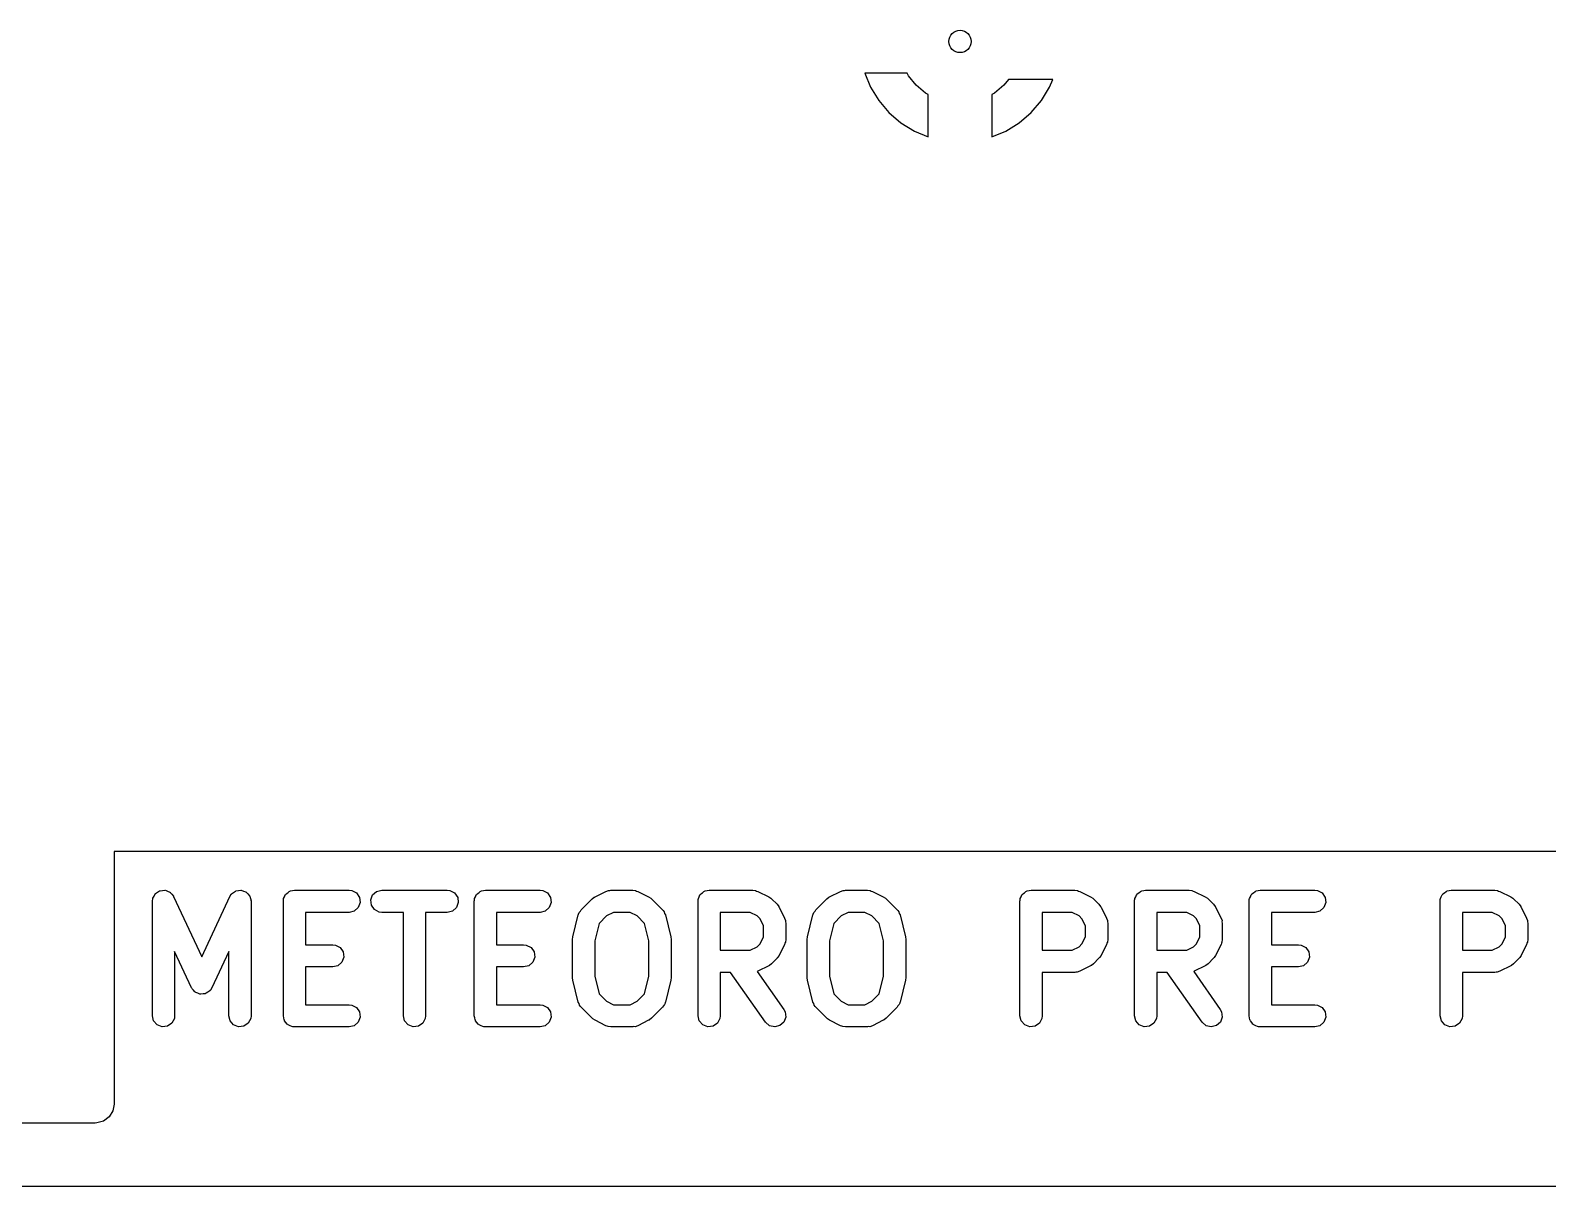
# Model space of a CAD drawing. Extents: x 0.79 to 9.84, y -6.5 to -0.79.
# Drawn here: x 5.262 to 6.201, y -6.496 to -5.781 of the extents above; entities that cross this region are included whole.
import ezdxf

# ---------------------------------------------------------------- set-up
doc = ezdxf.new("R2010")
doc.units = 0
doc.header["$MEASUREMENT"] = 0
doc.layers.add('BLACK', color=7, linetype='CONTINUOUS')

msp = doc.modelspace()

# ---------------------------------------------------------------- linework, layer by layer
at = {"layer": 'BLACK', "linetype": 'CONTINUOUS'}
for p, q in [((5.80461, -5.80709), (5.77844, -5.80709)), ((5.77844, -5.80709), (5.78198, -5.81564)), ((5.80548, -5.80873), (5.80461, -5.80709)), ((5.81026, -5.81454), (5.80548, -5.80873)), ((5.78198, -5.81564), (5.78708, -5.82396)), ((5.81608, -5.81932), (5.81026, -5.81454)), ((5.86454, -5.81454), (5.85873, -5.81932)), ((5.86743, -5.81102), (5.86454, -5.81454)), ((5.89473, -5.81102), (5.86743, -5.81102)), ((5.88772, -5.82396), (5.89282, -5.81564)), ((5.89282, -5.81564), (5.89473, -5.81102)), ((5.78708, -5.82396), (5.79342, -5.83138)), ((5.81772, -5.8202), (5.81608, -5.81932)), ((5.81772, -5.84636), (5.81772, -5.8202)), ((5.85873, -5.81932), (5.85709, -5.8202)), ((5.85709, -5.8202), (5.85709, -5.84636)), ((5.88138, -5.83138), (5.88772, -5.82396)), ((5.79342, -5.83138), (5.80084, -5.83772)), ((5.87396, -5.83772), (5.88138, -5.83138)), ((5.80084, -5.83772), (5.80916, -5.84282)), ((5.80916, -5.84282), (5.81772, -5.84636)), ((5.85709, -5.84636), (5.86564, -5.84282)), ((5.86564, -5.84282), (5.87396, -5.83772)), ((5.81772, -5.84636), (5.81772, -5.84636)), ((8.07517, -6.28873), (5.31417, -6.28873)), ((5.31417, -6.28873), (5.31417, -6.44492)), ((5.33892, -6.31622), (5.33961, -6.3149)), ((5.33961, -6.3149), (5.33975, -6.31481)), ((5.33975, -6.31481), (5.33983, -6.31466)), ((5.33983, -6.31466), (5.3411, -6.31387)), ((5.3411, -6.31387), (5.34233, -6.31303)), ((5.34233, -6.31303), (5.34249, -6.31301)), ((5.34249, -6.31301), (5.34263, -6.31292)), ((5.34263, -6.31292), (5.34412, -6.31281)), ((5.34412, -6.31281), (5.3456, -6.31263)), ((5.3456, -6.31263), (5.34575, -6.31269)), ((5.34575, -6.31269), (5.34592, -6.31268)), ((5.34592, -6.31268), (5.34729, -6.31327)), ((5.34729, -6.31327), (5.34868, -6.3138)), ((5.34868, -6.3138), (5.34879, -6.31392)), ((5.34879, -6.31392), (5.34894, -6.31399)), ((5.34894, -6.31399), (5.34988, -6.31515)), ((5.34988, -6.31515), (5.35087, -6.31627)), ((5.38577, -6.31656), (5.38665, -6.31515)), ((5.38665, -6.31515), (5.38678, -6.31505)), ((5.38678, -6.31505), (5.38686, -6.3149)), ((5.38686, -6.3149), (5.38808, -6.31405)), ((5.38808, -6.31405), (5.38927, -6.31315)), ((5.38927, -6.31315), (5.38943, -6.31312)), ((5.38943, -6.31312), (5.38957, -6.31303)), ((5.38957, -6.31303), (5.39105, -6.31285)), ((5.39105, -6.31285), (5.39252, -6.3126)), ((5.39252, -6.3126), (5.39268, -6.31265)), ((5.39268, -6.31265), (5.39284, -6.31263)), ((5.39284, -6.31263), (5.39424, -6.31316)), ((5.39424, -6.31316), (5.39566, -6.31362)), ((5.39566, -6.31362), (5.39577, -6.31374)), ((5.39577, -6.31374), (5.39593, -6.3138)), ((5.39593, -6.3138), (5.39692, -6.31492)), ((5.39692, -6.31492), (5.39796, -6.31599)), ((5.42009, -6.31556), (5.42041, -6.31527)), ((5.42041, -6.31527), (5.4206, -6.3149)), ((5.4206, -6.3149), (5.42163, -6.31419)), ((5.42163, -6.31419), (5.42256, -6.31337)), ((5.42256, -6.31337), (5.42297, -6.31327)), ((5.42297, -6.31327), (5.42332, -6.31303)), ((5.42332, -6.31303), (5.42455, -6.31288)), ((5.42455, -6.31288), (5.42576, -6.31258)), ((5.42576, -6.31258), (5.45951, -6.31258)), ((5.45951, -6.31258), (5.46115, -6.31278)), ((5.46115, -6.31278), (5.46407, -6.31431)), ((5.46407, -6.31431), (5.46595, -6.31703)), ((5.47408, -6.31556), (5.47655, -6.31337)), ((5.47655, -6.31337), (5.47975, -6.31258)), ((5.47975, -6.31258), (5.52025, -6.31258)), ((5.52025, -6.31258), (5.5219, -6.31278)), ((5.5219, -6.31278), (5.52482, -6.31431)), ((5.52482, -6.31431), (5.52669, -6.31703)), ((5.5382, -6.31556), (5.53852, -6.31527)), ((5.53852, -6.31527), (5.53871, -6.3149)), ((5.53871, -6.3149), (5.53974, -6.31419)), ((5.53974, -6.31419), (5.54067, -6.31337)), ((5.54067, -6.31337), (5.54108, -6.31327)), ((5.54108, -6.31327), (5.54143, -6.31303)), ((5.54143, -6.31303), (5.54266, -6.31288)), ((5.54266, -6.31288), (5.54387, -6.31258)), ((5.54387, -6.31258), (5.57762, -6.31258)), ((5.57762, -6.31258), (5.57926, -6.31278)), ((5.57926, -6.31278), (5.58218, -6.31431)), ((5.58218, -6.31431), (5.58406, -6.31703)), ((5.61165, -6.31668), (5.6184, -6.31331)), ((5.6184, -6.31331), (5.61997, -6.31275)), ((5.61997, -6.31275), (5.62074, -6.31276)), ((5.62074, -6.31276), (5.62148, -6.31258)), ((5.62148, -6.31258), (5.63498, -6.31258)), ((5.63498, -6.31258), (5.63663, -6.31278)), ((5.63663, -6.31278), (5.63731, -6.31314)), ((5.63731, -6.31314), (5.63806, -6.31331)), ((5.63806, -6.31331), (5.64481, -6.31668)), ((5.67656, -6.31556), (5.67687, -6.31527)), ((5.67687, -6.31527), (5.67707, -6.3149)), ((5.67707, -6.3149), (5.67809, -6.31419)), ((5.67809, -6.31419), (5.67903, -6.31337)), ((5.67903, -6.31337), (5.67944, -6.31327)), ((5.67944, -6.31327), (5.67978, -6.31303)), ((5.67978, -6.31303), (5.68102, -6.31288)), ((5.68102, -6.31288), (5.68223, -6.31258)), ((5.68223, -6.31258), (5.70922, -6.31258)), ((5.70922, -6.31258), (5.71087, -6.31278)), ((5.71087, -6.31278), (5.71155, -6.31314)), ((5.71155, -6.31314), (5.71231, -6.31331)), ((5.71231, -6.31331), (5.71905, -6.31668)), ((5.75676, -6.31668), (5.76351, -6.31331)), ((5.76351, -6.31331), (5.76507, -6.31275)), ((5.76507, -6.31275), (5.76584, -6.31276)), ((5.76584, -6.31276), (5.76659, -6.31258)), ((5.76659, -6.31258), (5.78009, -6.31258)), ((5.78009, -6.31258), (5.78174, -6.31278)), ((5.78174, -6.31278), (5.78242, -6.31314)), ((5.78242, -6.31314), (5.78317, -6.31331)), ((5.78317, -6.31331), (5.78992, -6.31668)), ((5.87566, -6.31556), (5.87597, -6.31527)), ((5.87597, -6.31527), (5.87617, -6.3149)), ((5.87617, -6.3149), (5.87719, -6.31419)), ((5.87719, -6.31419), (5.87813, -6.31337)), ((5.87813, -6.31337), (5.87854, -6.31327)), ((5.87854, -6.31327), (5.87888, -6.31303)), ((5.87888, -6.31303), (5.88012, -6.31288)), ((5.88012, -6.31288), (5.88133, -6.31258)), ((5.88133, -6.31258), (5.90832, -6.31258)), ((5.90832, -6.31258), (5.90997, -6.31278)), ((5.90997, -6.31278), (5.91065, -6.31314)), ((5.91065, -6.31314), (5.91141, -6.31331)), ((5.91141, -6.31331), (5.91815, -6.31668)), ((5.94652, -6.31556), (5.94684, -6.31527)), ((5.94684, -6.31527), (5.94704, -6.3149)), ((5.94704, -6.3149), (5.94806, -6.31419)), ((5.94806, -6.31419), (5.94899, -6.31337)), ((5.94899, -6.31337), (5.9494, -6.31327)), ((5.9494, -6.31327), (5.94975, -6.31303)), ((5.94975, -6.31303), (5.95099, -6.31288)), ((5.95099, -6.31288), (5.95219, -6.31258)), ((5.95219, -6.31258), (5.97919, -6.31258)), ((5.97919, -6.31258), (5.98084, -6.31278)), ((5.98084, -6.31278), (5.98152, -6.31314)), ((5.98152, -6.31314), (5.98227, -6.31331)), ((5.98227, -6.31331), (5.98902, -6.31668)), ((6.01739, -6.31556), (6.01771, -6.31527)), ((6.01771, -6.31527), (6.0179, -6.3149)), ((6.0179, -6.3149), (6.01893, -6.31419)), ((6.01893, -6.31419), (6.01986, -6.31337)), ((6.01986, -6.31337), (6.02027, -6.31327)), ((6.02027, -6.31327), (6.02062, -6.31303)), ((6.02062, -6.31303), (6.02185, -6.31288)), ((6.02185, -6.31288), (6.02306, -6.31258)), ((6.02306, -6.31258), (6.05681, -6.31258)), ((6.05681, -6.31258), (6.05845, -6.31278)), ((6.05845, -6.31278), (6.06137, -6.31431)), ((6.06137, -6.31431), (6.06325, -6.31703)), ((6.1355, -6.31556), (6.13582, -6.31527)), ((6.13582, -6.31527), (6.13601, -6.3149)), ((6.13601, -6.3149), (6.13704, -6.31419)), ((6.13704, -6.31419), (6.13797, -6.31337)), ((6.13797, -6.31337), (6.13838, -6.31327)), ((6.13838, -6.31327), (6.13873, -6.31303)), ((6.13873, -6.31303), (6.13996, -6.31288)), ((6.13996, -6.31288), (6.14117, -6.31258)), ((6.14117, -6.31258), (6.16817, -6.31258)), ((6.16817, -6.31258), (6.16982, -6.31278)), ((6.16982, -6.31278), (6.1705, -6.31314)), ((6.1705, -6.31314), (6.17125, -6.31331)), ((6.17125, -6.31331), (6.178, -6.31668)), ((5.33788, -6.31947), (5.33808, -6.31782)), ((5.33788, -6.39034), (5.33788, -6.31947)), ((5.33808, -6.31782), (5.33816, -6.31767)), ((5.33816, -6.31751), (5.33892, -6.31622)), ((5.33816, -6.31767), (5.33816, -6.31751)), ((5.35087, -6.31627), (5.35091, -6.31643)), ((5.35091, -6.31643), (5.35101, -6.31656)), ((5.35101, -6.31656), (5.36839, -6.3538)), ((5.36839, -6.3538), (5.38577, -6.31656)), ((5.39796, -6.31599), (5.398, -6.31614)), ((5.398, -6.31614), (5.39811, -6.31627)), ((5.39811, -6.31627), (5.39847, -6.31772)), ((5.39847, -6.31772), (5.3989, -6.31915)), ((5.3989, -6.31915), (5.39886, -6.31931)), ((5.39886, -6.31931), (5.3989, -6.31947)), ((5.3989, -6.31947), (5.3989, -6.39034)), ((5.41887, -6.31947), (5.41895, -6.31885)), ((5.41887, -6.39034), (5.41887, -6.31947)), ((5.41892, -6.31864), (5.41899, -6.31844)), ((5.41895, -6.31885), (5.41892, -6.31864)), ((5.41899, -6.31844), (5.41907, -6.31782)), ((5.41907, -6.31782), (5.41965, -6.31672)), ((5.41965, -6.31672), (5.42009, -6.31556)), ((5.46518, -6.32338), (5.46271, -6.32557)), ((5.46634, -6.3203), (5.46518, -6.32338)), ((5.46595, -6.31703), (5.46634, -6.3203)), ((5.47291, -6.31864), (5.47408, -6.31556)), ((5.47331, -6.32191), (5.47291, -6.31864)), ((5.47518, -6.32463), (5.47331, -6.32191)), ((5.4781, -6.32616), (5.47518, -6.32463)), ((5.52592, -6.32338), (5.52345, -6.32557)), ((5.52709, -6.3203), (5.52592, -6.32338)), ((5.52669, -6.31703), (5.52709, -6.3203)), ((5.53698, -6.31947), (5.53706, -6.31885)), ((5.53698, -6.39034), (5.53698, -6.31947)), ((5.53703, -6.31864), (5.5371, -6.31844)), ((5.53706, -6.31885), (5.53703, -6.31864)), ((5.5371, -6.31844), (5.53718, -6.31782)), ((5.53718, -6.31782), (5.53776, -6.31672)), ((5.53776, -6.31672), (5.5382, -6.31556)), ((5.58329, -6.32338), (5.58082, -6.32557)), ((5.58445, -6.3203), (5.58329, -6.32338)), ((5.58406, -6.31703), (5.58445, -6.3203)), ((5.60258, -6.3256), (5.60311, -6.32472)), ((5.60311, -6.32472), (5.60986, -6.31797)), ((5.60986, -6.31797), (5.61117, -6.31695)), ((5.61117, -6.31695), (5.61144, -6.31686)), ((5.61144, -6.31686), (5.61165, -6.31668)), ((5.64481, -6.31668), (5.6462, -6.3176)), ((5.6462, -6.3176), (5.64636, -6.31783)), ((5.64636, -6.31783), (5.6466, -6.31797)), ((5.6466, -6.31797), (5.65335, -6.32472)), ((5.65335, -6.32472), (5.65352, -6.32494)), ((5.67534, -6.31947), (5.67541, -6.31885)), ((5.67534, -6.39034), (5.67534, -6.31947)), ((5.67539, -6.31864), (5.67546, -6.31844)), ((5.67541, -6.31885), (5.67539, -6.31864)), ((5.67546, -6.31844), (5.67554, -6.31782)), ((5.67554, -6.31782), (5.67612, -6.31672)), ((5.67612, -6.31672), (5.67656, -6.31556)), ((5.71905, -6.31668), (5.72044, -6.3176)), ((5.72044, -6.3176), (5.7206, -6.31783)), ((5.7206, -6.31783), (5.72084, -6.31797)), ((5.72084, -6.31797), (5.72422, -6.32135)), ((5.72422, -6.32135), (5.72524, -6.32265)), ((5.72524, -6.32265), (5.72533, -6.32292)), ((5.72533, -6.32292), (5.72551, -6.32314)), ((5.72551, -6.32314), (5.72888, -6.32989)), ((5.74769, -6.3256), (5.74822, -6.32472)), ((5.74822, -6.32472), (5.75497, -6.31797)), ((5.75497, -6.31797), (5.75628, -6.31695)), ((5.75628, -6.31695), (5.75655, -6.31686)), ((5.75655, -6.31686), (5.75676, -6.31668)), ((5.78992, -6.31668), (5.79131, -6.3176)), ((5.79131, -6.3176), (5.79147, -6.31783)), ((5.79147, -6.31783), (5.79171, -6.31797)), ((5.79171, -6.31797), (5.79846, -6.32472)), ((5.79846, -6.32472), (5.79863, -6.32494)), ((5.87444, -6.31947), (5.87451, -6.31885)), ((5.87444, -6.39034), (5.87444, -6.31947)), ((5.87449, -6.31864), (5.87456, -6.31844)), ((5.87451, -6.31885), (5.87449, -6.31864)), ((5.87456, -6.31844), (5.87464, -6.31782)), ((5.87464, -6.31782), (5.87522, -6.31672)), ((5.87522, -6.31672), (5.87566, -6.31556)), ((5.91815, -6.31668), (5.91954, -6.3176)), ((5.91954, -6.3176), (5.9197, -6.31783)), ((5.9197, -6.31783), (5.91994, -6.31797)), ((5.91994, -6.31797), (5.92332, -6.32135)), ((5.92332, -6.32135), (5.92434, -6.32265)), ((5.92434, -6.32265), (5.92443, -6.32292)), ((5.92443, -6.32292), (5.92461, -6.32314)), ((5.92461, -6.32314), (5.92798, -6.32989)), ((5.9453, -6.31947), (5.94538, -6.31885)), ((5.9453, -6.39034), (5.9453, -6.31947)), ((5.94535, -6.31864), (5.94543, -6.31844)), ((5.94538, -6.31885), (5.94535, -6.31864)), ((5.94543, -6.31844), (5.9455, -6.31782)), ((5.9455, -6.31782), (5.94608, -6.31672)), ((5.94608, -6.31672), (5.94652, -6.31556)), ((5.98902, -6.31668), (5.99041, -6.3176)), ((5.99041, -6.3176), (5.99057, -6.31783)), ((5.99057, -6.31783), (5.99081, -6.31797)), ((5.99081, -6.31797), (5.99419, -6.32135)), ((5.99419, -6.32135), (5.99521, -6.32265)), ((5.99521, -6.32265), (5.99529, -6.32292)), ((5.99529, -6.32292), (5.99548, -6.32314)), ((5.99548, -6.32314), (5.99885, -6.32989)), ((6.01617, -6.31947), (6.01625, -6.31885)), ((6.01617, -6.39034), (6.01617, -6.31947)), ((6.01622, -6.31864), (6.01629, -6.31844)), ((6.01625, -6.31885), (6.01622, -6.31864)), ((6.01629, -6.31844), (6.01637, -6.31782)), ((6.01637, -6.31782), (6.01695, -6.31672)), ((6.01695, -6.31672), (6.01739, -6.31556)), ((6.06248, -6.32338), (6.06001, -6.32557)), ((6.06364, -6.3203), (6.06248, -6.32338)), ((6.06325, -6.31703), (6.06364, -6.3203)), ((6.13428, -6.31947), (6.13436, -6.31885)), ((6.13428, -6.39034), (6.13428, -6.31947)), ((6.13433, -6.31864), (6.1344, -6.31844)), ((6.13436, -6.31885), (6.13433, -6.31864)), ((6.1344, -6.31844), (6.13448, -6.31782)), ((6.13448, -6.31782), (6.13506, -6.31672)), ((6.13506, -6.31672), (6.1355, -6.31556)), ((6.178, -6.31668), (6.17938, -6.3176)), ((6.17938, -6.3176), (6.17955, -6.31783)), ((6.17955, -6.31783), (6.17979, -6.31797)), ((6.17979, -6.31797), (6.18316, -6.32135)), ((6.18316, -6.32135), (6.18419, -6.32265)), ((6.18419, -6.32265), (6.18427, -6.32292)), ((6.18427, -6.32292), (6.18445, -6.32314)), ((6.18445, -6.32314), (6.18783, -6.32989)), ((5.45951, -6.32636), (5.43265, -6.32636)), ((5.43265, -6.32636), (5.43265, -6.34633)), ((5.46271, -6.32557), (5.45951, -6.32636)), ((5.47975, -6.32636), (5.4781, -6.32616)), ((5.49311, -6.32636), (5.47975, -6.32636)), ((5.49311, -6.39034), (5.49311, -6.32636)), ((5.52025, -6.32636), (5.50689, -6.32636)), ((5.50689, -6.32636), (5.50689, -6.39034)), ((5.52345, -6.32557), (5.52025, -6.32636)), ((5.57762, -6.32636), (5.55076, -6.32636)), ((5.55076, -6.32636), (5.55076, -6.34633)), ((5.58082, -6.32557), (5.57762, -6.32636)), ((5.59793, -6.34142), (5.6013, -6.32792)), ((5.6013, -6.32792), (5.6014, -6.32766)), ((5.6014, -6.32766), (5.60141, -6.32754)), ((5.60141, -6.32754), (5.60151, -6.32737)), ((5.60151, -6.32737), (5.6019, -6.32637)), ((5.6019, -6.32637), (5.60258, -6.3256)), ((5.61421, -6.33312), (5.6115, -6.34394)), ((5.61882, -6.32851), (5.61421, -6.33312)), ((5.62311, -6.32636), (5.61882, -6.32851)), ((5.63336, -6.32636), (5.62311, -6.32636)), ((5.63765, -6.32851), (5.63336, -6.32636)), ((5.64226, -6.33312), (5.63765, -6.32851)), ((5.64497, -6.34394), (5.64226, -6.33312)), ((5.65352, -6.32494), (5.65362, -6.32501)), ((5.65362, -6.32501), (5.65372, -6.32519)), ((5.65372, -6.32519), (5.65438, -6.32603)), ((5.65438, -6.32603), (5.65468, -6.32701)), ((5.65468, -6.32701), (5.65517, -6.32792)), ((5.65517, -6.32792), (5.65854, -6.34142)), ((5.7076, -6.32636), (5.68912, -6.32636)), ((5.68912, -6.32636), (5.68912, -6.3497)), ((5.71189, -6.32851), (5.7076, -6.32636)), ((5.71369, -6.3303), (5.71189, -6.32851)), ((5.71583, -6.33459), (5.71369, -6.3303)), ((5.72888, -6.32989), (5.72944, -6.33145)), ((5.72944, -6.33145), (5.72943, -6.33222)), ((5.72943, -6.33222), (5.72961, -6.33297)), ((5.72961, -6.33297), (5.72961, -6.34309)), ((5.74303, -6.34142), (5.74641, -6.32792)), ((5.74641, -6.32792), (5.74651, -6.32766)), ((5.74651, -6.32766), (5.74652, -6.32754)), ((5.74652, -6.32754), (5.74662, -6.32737)), ((5.74662, -6.32737), (5.747, -6.32637)), ((5.747, -6.32637), (5.74769, -6.3256)), ((5.75931, -6.33312), (5.75661, -6.34394)), ((5.76392, -6.32851), (5.75931, -6.33312)), ((5.76822, -6.32636), (5.76392, -6.32851)), ((5.77846, -6.32636), (5.76822, -6.32636)), ((5.78276, -6.32851), (5.77846, -6.32636)), ((5.78737, -6.33312), (5.78276, -6.32851)), ((5.79007, -6.34394), (5.78737, -6.33312)), ((5.79863, -6.32494), (5.79873, -6.32501)), ((5.79873, -6.32501), (5.79883, -6.32519)), ((5.79883, -6.32519), (5.79948, -6.32603)), ((5.79948, -6.32603), (5.79979, -6.32701)), ((5.79979, -6.32701), (5.80027, -6.32792)), ((5.80027, -6.32792), (5.80365, -6.34142)), ((5.9067, -6.32636), (5.88822, -6.32636)), ((5.88822, -6.32636), (5.88822, -6.3497)), ((5.91099, -6.32851), (5.9067, -6.32636)), ((5.91279, -6.3303), (5.91099, -6.32851)), ((5.91493, -6.33459), (5.91279, -6.3303)), ((5.92798, -6.32989), (5.92854, -6.33145)), ((5.92854, -6.33145), (5.92853, -6.33222)), ((5.92853, -6.33222), (5.92871, -6.33297)), ((5.92871, -6.33297), (5.92871, -6.34309)), ((5.97756, -6.32636), (5.95908, -6.32636)), ((5.95908, -6.32636), (5.95908, -6.3497)), ((5.98186, -6.32851), (5.97756, -6.32636)), ((5.98365, -6.3303), (5.98186, -6.32851)), ((5.9858, -6.33459), (5.98365, -6.3303)), ((5.99885, -6.32989), (5.99941, -6.33145)), ((5.99941, -6.33145), (5.99939, -6.33222)), ((5.99939, -6.33222), (5.99958, -6.33297)), ((5.99958, -6.33297), (5.99958, -6.34309)), ((6.05681, -6.32636), (6.02995, -6.32636)), ((6.02995, -6.32636), (6.02995, -6.34633)), ((6.06001, -6.32557), (6.05681, -6.32636)), ((6.16654, -6.32636), (6.14806, -6.32636)), ((6.14806, -6.32636), (6.14806, -6.3497)), ((6.17083, -6.32851), (6.16654, -6.32636)), ((6.17263, -6.3303), (6.17083, -6.32851)), ((6.17478, -6.33459), (6.17263, -6.3303)), ((6.18783, -6.32989), (6.18839, -6.33145)), ((6.18839, -6.33145), (6.18837, -6.33222)), ((6.18837, -6.33222), (6.18855, -6.33297)), ((6.18855, -6.33297), (6.18855, -6.34309)), ((5.59772, -6.34309), (5.59792, -6.34144)), ((5.59772, -6.36671), (5.59772, -6.34309)), ((5.59792, -6.34144), (5.59793, -6.34143)), ((5.59793, -6.34143), (5.59793, -6.34142)), ((5.65854, -6.34142), (5.65875, -6.34307)), ((5.65875, -6.34307), (5.65874, -6.34308)), ((5.65874, -6.34308), (5.65875, -6.34309)), ((5.65875, -6.34309), (5.65875, -6.36671)), ((5.71369, -6.34576), (5.71583, -6.34146)), ((5.71583, -6.34146), (5.71583, -6.33459)), ((5.72961, -6.34309), (5.72941, -6.34474)), ((5.74283, -6.34309), (5.74303, -6.34144)), ((5.74283, -6.36671), (5.74283, -6.34309)), ((5.74303, -6.34143), (5.74303, -6.34142)), ((5.74303, -6.34144), (5.74303, -6.34143)), ((5.80365, -6.34142), (5.80385, -6.34307)), ((5.80385, -6.34307), (5.80385, -6.34308)), ((5.80385, -6.34308), (5.80385, -6.34309)), ((5.80385, -6.34309), (5.80385, -6.36671)), ((5.91279, -6.34576), (5.91493, -6.34146)), ((5.91493, -6.34146), (5.91493, -6.33459)), ((5.92871, -6.34309), (5.92851, -6.34474)), ((5.98365, -6.34576), (5.9858, -6.34146)), ((5.9858, -6.34146), (5.9858, -6.33459)), ((5.99958, -6.34309), (5.99938, -6.34474)), ((6.17263, -6.34576), (6.17478, -6.34146)), ((6.17478, -6.34146), (6.17478, -6.33459)), ((6.18855, -6.34309), (6.18835, -6.34474)), ((5.36215, -6.373), (5.35166, -6.35053)), ((5.35166, -6.35053), (5.35166, -6.39034)), ((5.38512, -6.35053), (5.37463, -6.373)), ((5.38512, -6.39034), (5.38512, -6.35053)), ((5.43265, -6.34633), (5.44938, -6.34633)), ((5.44938, -6.34633), (5.45103, -6.34653)), ((5.45103, -6.34653), (5.45395, -6.34806)), ((5.45395, -6.34806), (5.45582, -6.35077)), ((5.45582, -6.35077), (5.45622, -6.35405)), ((5.55076, -6.34633), (5.56749, -6.34633)), ((5.56749, -6.34633), (5.56914, -6.34653)), ((5.56914, -6.34653), (5.57206, -6.34806)), ((5.57206, -6.34806), (5.57393, -6.35077)), ((5.57393, -6.35077), (5.57433, -6.35405)), ((5.6115, -6.34394), (5.6115, -6.36586)), ((5.64497, -6.36586), (5.64497, -6.34394)), ((5.68912, -6.3497), (5.7076, -6.3497)), ((5.7076, -6.3497), (5.71189, -6.34755)), ((5.71189, -6.34755), (5.71369, -6.34576)), ((5.72551, -6.35292), (5.72459, -6.35431)), ((5.72888, -6.34617), (5.72551, -6.35292)), ((5.72905, -6.34542), (5.72888, -6.34617)), ((5.72941, -6.34474), (5.72905, -6.34542)), ((5.75661, -6.34394), (5.75661, -6.36586)), ((5.79007, -6.36586), (5.79007, -6.34394)), ((5.88822, -6.3497), (5.9067, -6.3497)), ((5.9067, -6.3497), (5.91099, -6.34755)), ((5.91099, -6.34755), (5.91279, -6.34576)), ((5.92461, -6.35292), (5.92369, -6.35431)), ((5.92798, -6.34617), (5.92461, -6.35292)), ((5.92815, -6.34542), (5.92798, -6.34617)), ((5.92851, -6.34474), (5.92815, -6.34542)), ((5.95908, -6.3497), (5.97756, -6.3497)), ((5.97756, -6.3497), (5.98186, -6.34755)), ((5.98186, -6.34755), (5.98365, -6.34576)), ((5.99548, -6.35292), (5.99456, -6.35431)), ((5.99885, -6.34617), (5.99548, -6.35292)), ((5.99902, -6.34542), (5.99885, -6.34617)), ((5.99938, -6.34474), (5.99902, -6.34542)), ((6.02995, -6.34633), (6.04668, -6.34633)), ((6.04668, -6.34633), (6.04833, -6.34653)), ((6.04833, -6.34653), (6.05125, -6.34806)), ((6.05125, -6.34806), (6.05312, -6.35077)), ((6.05312, -6.35077), (6.05352, -6.35405)), ((6.14806, -6.3497), (6.16654, -6.3497)), ((6.16654, -6.3497), (6.17083, -6.34755)), ((6.17083, -6.34755), (6.17263, -6.34576)), ((6.18445, -6.35292), (6.18354, -6.35431)), ((6.18783, -6.34617), (6.18445, -6.35292)), ((6.188, -6.34542), (6.18783, -6.34617)), ((6.18835, -6.34474), (6.188, -6.34542)), ((5.44938, -6.3601), (5.43265, -6.3601)), ((5.43265, -6.3601), (5.43265, -6.38345)), ((5.45258, -6.35932), (5.44938, -6.3601)), ((5.45505, -6.35713), (5.45258, -6.35932)), ((5.45622, -6.35405), (5.45505, -6.35713)), ((5.56749, -6.3601), (5.55076, -6.3601)), ((5.55076, -6.3601), (5.55076, -6.38345)), ((5.57069, -6.35932), (5.56749, -6.3601)), ((5.57316, -6.35713), (5.57069, -6.35932)), ((5.57433, -6.35405), (5.57316, -6.35713)), ((5.71905, -6.35938), (5.71231, -6.36275)), ((5.71927, -6.35919), (5.71905, -6.35938)), ((5.71954, -6.35911), (5.71927, -6.35919)), ((5.72084, -6.35809), (5.71954, -6.35911)), ((5.72422, -6.35471), (5.72084, -6.35809)), ((5.72437, -6.35447), (5.72422, -6.35471)), ((5.72459, -6.35431), (5.72437, -6.35447)), ((5.91815, -6.35938), (5.91141, -6.36275)), ((5.91837, -6.35919), (5.91815, -6.35938)), ((5.91864, -6.35911), (5.91837, -6.35919)), ((5.91994, -6.35809), (5.91864, -6.35911)), ((5.92332, -6.35471), (5.91994, -6.35809)), ((5.92347, -6.35447), (5.92332, -6.35471)), ((5.92369, -6.35431), (5.92347, -6.35447)), ((5.98902, -6.35938), (5.98227, -6.36275)), ((5.98923, -6.35919), (5.98902, -6.35938)), ((5.9895, -6.35911), (5.98923, -6.35919)), ((5.99081, -6.35809), (5.9895, -6.35911)), ((5.99419, -6.35471), (5.99081, -6.35809)), ((5.99433, -6.35447), (5.99419, -6.35471)), ((5.99456, -6.35431), (5.99433, -6.35447)), ((6.04668, -6.3601), (6.02995, -6.3601)), ((6.02995, -6.3601), (6.02995, -6.38345)), ((6.04988, -6.35932), (6.04668, -6.3601)), ((6.05235, -6.35713), (6.04988, -6.35932)), ((6.05352, -6.35405), (6.05235, -6.35713)), ((6.178, -6.35938), (6.17125, -6.36275)), ((6.17821, -6.35919), (6.178, -6.35938)), ((6.17848, -6.35911), (6.17821, -6.35919)), ((6.17979, -6.35809), (6.17848, -6.35911)), ((6.18316, -6.35471), (6.17979, -6.35809)), ((6.18331, -6.35447), (6.18316, -6.35471)), ((6.18354, -6.35431), (6.18331, -6.35447)), ((5.59772, -6.36672), (5.59772, -6.36671)), ((5.59772, -6.36674), (5.59772, -6.36672)), ((5.59793, -6.36838), (5.59772, -6.36674)), ((5.6013, -6.38188), (5.59793, -6.36838)), ((5.6115, -6.36586), (5.61421, -6.37669)), ((5.64226, -6.37669), (5.64497, -6.36586)), ((5.65854, -6.36838), (5.65517, -6.38188)), ((5.65855, -6.36836), (5.65854, -6.36837)), ((5.65854, -6.36837), (5.65854, -6.36838)), ((5.65875, -6.36671), (5.65855, -6.36836)), ((5.69551, -6.36348), (5.68912, -6.36348)), ((5.68912, -6.36348), (5.68912, -6.39034)), ((5.71708, -6.39429), (5.69551, -6.36348)), ((5.71231, -6.36275), (5.71192, -6.36289)), ((5.71192, -6.36289), (5.72837, -6.38638)), ((5.74283, -6.36672), (5.74283, -6.36671)), ((5.74283, -6.36674), (5.74283, -6.36672)), ((5.74303, -6.36838), (5.74283, -6.36674)), ((5.74641, -6.38188), (5.74303, -6.36838)), ((5.75661, -6.36586), (5.75931, -6.37669)), ((5.78737, -6.37669), (5.79007, -6.36586)), ((5.80365, -6.36838), (5.80027, -6.38188)), ((5.80385, -6.36671), (5.80365, -6.36836)), ((5.80365, -6.36836), (5.80365, -6.36837)), ((5.80365, -6.36837), (5.80365, -6.36838)), ((5.90832, -6.36348), (5.88822, -6.36348)), ((5.88822, -6.36348), (5.88822, -6.39034)), ((5.90907, -6.36329), (5.90832, -6.36348)), ((5.90984, -6.36331), (5.90907, -6.36329)), ((5.91141, -6.36275), (5.90984, -6.36331)), ((5.96548, -6.36348), (5.95908, -6.36348)), ((5.95908, -6.36348), (5.95908, -6.39034)), ((5.98704, -6.39429), (5.96548, -6.36348)), ((5.98227, -6.36275), (5.98189, -6.36289)), ((5.98189, -6.36289), (5.99833, -6.38638)), ((6.16817, -6.36348), (6.14806, -6.36348)), ((6.14806, -6.36348), (6.14806, -6.39034)), ((6.16891, -6.36329), (6.16817, -6.36348)), ((6.16968, -6.36331), (6.16891, -6.36329)), ((6.17125, -6.36275), (6.16968, -6.36331)), ((5.36235, -6.37326), (5.36215, -6.373)), ((5.36245, -6.37357), (5.36235, -6.37326)), ((5.36338, -6.37453), (5.36245, -6.37357)), ((5.36422, -6.37557), (5.36338, -6.37453)), ((5.36452, -6.3757), (5.36422, -6.37557)), ((5.36475, -6.37593), (5.36452, -6.3757)), ((5.36602, -6.37635), (5.36475, -6.37593)), ((5.36724, -6.37688), (5.36602, -6.37635)), ((5.36757, -6.37686), (5.36724, -6.37688)), ((5.36788, -6.37696), (5.36757, -6.37686)), ((5.3692, -6.37674), (5.36788, -6.37696)), ((5.37053, -6.37664), (5.3692, -6.37674)), ((5.37081, -6.37646), (5.37053, -6.37664)), ((5.37113, -6.37641), (5.37081, -6.37646)), ((5.3722, -6.3756), (5.37113, -6.37641)), ((5.37333, -6.37489), (5.3722, -6.3756)), ((5.3735, -6.37461), (5.37333, -6.37489)), ((5.37376, -6.37441), (5.3735, -6.37461)), ((5.37463, -6.373), (5.37376, -6.37441)), ((5.61421, -6.37669), (5.61882, -6.3813)), ((5.63765, -6.3813), (5.64226, -6.37669)), ((5.75931, -6.37669), (5.76392, -6.3813)), ((5.78276, -6.3813), (5.78737, -6.37669)), ((5.33867, -6.39354), (5.33788, -6.39034)), ((5.35166, -6.39034), (5.35146, -6.39198)), ((5.38591, -6.39354), (5.38512, -6.39034)), ((5.3989, -6.39034), (5.3987, -6.39198)), ((5.41917, -6.39154), (5.41887, -6.39034)), ((5.43265, -6.38345), (5.45951, -6.38345)), ((5.45951, -6.38345), (5.46115, -6.38365)), ((5.46115, -6.38365), (5.46407, -6.38518)), ((5.46407, -6.38518), (5.46595, -6.38789)), ((5.46595, -6.38789), (5.46634, -6.39117)), ((5.4939, -6.39354), (5.49311, -6.39034)), ((5.50689, -6.39034), (5.50669, -6.39198)), ((5.53728, -6.39154), (5.53698, -6.39034)), ((5.55076, -6.38345), (5.57762, -6.38345)), ((5.57762, -6.38345), (5.57926, -6.38365)), ((5.57926, -6.38365), (5.58218, -6.38518)), ((5.58218, -6.38518), (5.58406, -6.38789)), ((5.58406, -6.38789), (5.58445, -6.39117)), ((5.60178, -6.38279), (5.6013, -6.38188)), ((5.60209, -6.38378), (5.60178, -6.38279)), ((5.60275, -6.38462), (5.60209, -6.38378)), ((5.60284, -6.3848), (5.60275, -6.38462)), ((5.60294, -6.38487), (5.60284, -6.3848)), ((5.60311, -6.38508), (5.60294, -6.38487)), ((5.60986, -6.39183), (5.60311, -6.38508)), ((5.61882, -6.3813), (5.62311, -6.38345)), ((5.62311, -6.38345), (5.63336, -6.38345)), ((5.63336, -6.38345), (5.63765, -6.3813)), ((5.65335, -6.38508), (5.6466, -6.39183)), ((5.65389, -6.3842), (5.65335, -6.38508)), ((5.65457, -6.38343), (5.65389, -6.3842)), ((5.65495, -6.38244), (5.65457, -6.38343)), ((5.65506, -6.38226), (5.65495, -6.38244)), ((5.65507, -6.38214), (5.65506, -6.38226)), ((5.65517, -6.38188), (5.65507, -6.38214)), ((5.67613, -6.39354), (5.67534, -6.39034)), ((5.68912, -6.39034), (5.68892, -6.39198)), ((5.72837, -6.38638), (5.72915, -6.38785)), ((5.72915, -6.38785), (5.72957, -6.39112)), ((5.74689, -6.38279), (5.74641, -6.38188)), ((5.7472, -6.38378), (5.74689, -6.38279)), ((5.74786, -6.38462), (5.7472, -6.38378)), ((5.74795, -6.3848), (5.74786, -6.38462)), ((5.74805, -6.38487), (5.74795, -6.3848)), ((5.74822, -6.38508), (5.74805, -6.38487)), ((5.75497, -6.39183), (5.74822, -6.38508)), ((5.76392, -6.3813), (5.76822, -6.38345)), ((5.76822, -6.38345), (5.77846, -6.38345)), ((5.77846, -6.38345), (5.78276, -6.3813)), ((5.79846, -6.38508), (5.79171, -6.39183)), ((5.79899, -6.3842), (5.79846, -6.38508)), ((5.79968, -6.38343), (5.79899, -6.3842)), ((5.80006, -6.38244), (5.79968, -6.38343)), ((5.80017, -6.38226), (5.80006, -6.38244)), ((5.80027, -6.38188), (5.80017, -6.38214)), ((5.80017, -6.38214), (5.80017, -6.38226)), ((5.87523, -6.39354), (5.87444, -6.39034)), ((5.88822, -6.39034), (5.88802, -6.39198)), ((5.94609, -6.39354), (5.9453, -6.39034)), ((5.95908, -6.39034), (5.95888, -6.39198)), ((5.99833, -6.38638), (5.99911, -6.38785)), ((5.99911, -6.38785), (5.99953, -6.39112)), ((6.01647, -6.39154), (6.01617, -6.39034)), ((6.02995, -6.38345), (6.05681, -6.38345)), ((6.05681, -6.38345), (6.05845, -6.38365)), ((6.05845, -6.38365), (6.06137, -6.38518)), ((6.06137, -6.38518), (6.06325, -6.38789)), ((6.06325, -6.38789), (6.06364, -6.39117)), ((6.13507, -6.39354), (6.13428, -6.39034)), ((6.14806, -6.39034), (6.14786, -6.39198)), ((5.34086, -6.39601), (5.33867, -6.39354)), ((5.34394, -6.39717), (5.34086, -6.39601)), ((5.34721, -6.39678), (5.34394, -6.39717)), ((5.34993, -6.3949), (5.34721, -6.39678)), ((5.35146, -6.39198), (5.34993, -6.3949)), ((5.3881, -6.39601), (5.38591, -6.39354)), ((5.39118, -6.39717), (5.3881, -6.39601)), ((5.39446, -6.39678), (5.39118, -6.39717)), ((5.39717, -6.3949), (5.39446, -6.39678)), ((5.3987, -6.39198), (5.39717, -6.3949)), ((5.41932, -6.39278), (5.41917, -6.39154)), ((5.41956, -6.39313), (5.41932, -6.39278)), ((5.41966, -6.39354), (5.41956, -6.39313)), ((5.42048, -6.39447), (5.41966, -6.39354)), ((5.42119, -6.39549), (5.42048, -6.39447)), ((5.42157, -6.39569), (5.42119, -6.39549)), ((5.42185, -6.39601), (5.42157, -6.39569)), ((5.42301, -6.39645), (5.42185, -6.39601)), ((5.42411, -6.39702), (5.42301, -6.39645)), ((5.42473, -6.3971), (5.42411, -6.39702)), ((5.42493, -6.39717), (5.42473, -6.3971)), ((5.42514, -6.39715), (5.42493, -6.39717)), ((5.42576, -6.39722), (5.42514, -6.39715)), ((5.45951, -6.39722), (5.42576, -6.39722)), ((5.46271, -6.39644), (5.45951, -6.39722)), ((5.46518, -6.39425), (5.46271, -6.39644)), ((5.46634, -6.39117), (5.46518, -6.39425)), ((5.49609, -6.39601), (5.4939, -6.39354)), ((5.49917, -6.39717), (5.49609, -6.39601)), ((5.50244, -6.39678), (5.49917, -6.39717)), ((5.50516, -6.3949), (5.50244, -6.39678)), ((5.50669, -6.39198), (5.50516, -6.3949)), ((5.53743, -6.39278), (5.53728, -6.39154)), ((5.53767, -6.39313), (5.53743, -6.39278)), ((5.53777, -6.39354), (5.53767, -6.39313)), ((5.53859, -6.39447), (5.53777, -6.39354)), ((5.5393, -6.39549), (5.53859, -6.39447)), ((5.53968, -6.39569), (5.5393, -6.39549)), ((5.53996, -6.39601), (5.53968, -6.39569)), ((5.54112, -6.39645), (5.53996, -6.39601)), ((5.54222, -6.39702), (5.54112, -6.39645)), ((5.54284, -6.3971), (5.54222, -6.39702)), ((5.54304, -6.39717), (5.54284, -6.3971)), ((5.54325, -6.39715), (5.54304, -6.39717)), ((5.54387, -6.39722), (5.54325, -6.39715)), ((5.57762, -6.39722), (5.54387, -6.39722)), ((5.58082, -6.39644), (5.57762, -6.39722)), ((5.58329, -6.39425), (5.58082, -6.39644)), ((5.58445, -6.39117), (5.58329, -6.39425)), ((5.6101, -6.39198), (5.60986, -6.39183)), ((5.61027, -6.39221), (5.6101, -6.39198)), ((5.61165, -6.39312), (5.61027, -6.39221)), ((5.6184, -6.3965), (5.61165, -6.39312)), ((5.61915, -6.39667), (5.6184, -6.3965)), ((5.61984, -6.39702), (5.61915, -6.39667)), ((5.62148, -6.39722), (5.61984, -6.39702)), ((5.63498, -6.39722), (5.62148, -6.39722)), ((5.63573, -6.39704), (5.63498, -6.39722)), ((5.6365, -6.39706), (5.63573, -6.39704)), ((5.63806, -6.3965), (5.6365, -6.39706)), ((5.64481, -6.39312), (5.63806, -6.3965)), ((5.64503, -6.39294), (5.64481, -6.39312)), ((5.6453, -6.39286), (5.64503, -6.39294)), ((5.6466, -6.39183), (5.6453, -6.39286)), ((5.67831, -6.39601), (5.67613, -6.39354)), ((5.6814, -6.39717), (5.67831, -6.39601)), ((5.68467, -6.39678), (5.6814, -6.39717)), ((5.68738, -6.3949), (5.68467, -6.39678)), ((5.68892, -6.39198), (5.68738, -6.3949)), ((5.71956, -6.39646), (5.71708, -6.39429)), ((5.72277, -6.39722), (5.71956, -6.39646)), ((5.72596, -6.39641), (5.72277, -6.39722)), ((5.72842, -6.39421), (5.72596, -6.39641)), ((5.72957, -6.39112), (5.72842, -6.39421)), ((5.75521, -6.39198), (5.75497, -6.39183)), ((5.75538, -6.39221), (5.75521, -6.39198)), ((5.75676, -6.39312), (5.75538, -6.39221)), ((5.76351, -6.3965), (5.75676, -6.39312)), ((5.76426, -6.39667), (5.76351, -6.3965)), ((5.76494, -6.39702), (5.76426, -6.39667)), ((5.76659, -6.39722), (5.76494, -6.39702)), ((5.78009, -6.39722), (5.76659, -6.39722)), ((5.78084, -6.39704), (5.78009, -6.39722)), ((5.78161, -6.39706), (5.78084, -6.39704)), ((5.78317, -6.3965), (5.78161, -6.39706)), ((5.78992, -6.39312), (5.78317, -6.3965)), ((5.79013, -6.39294), (5.78992, -6.39312)), ((5.7904, -6.39286), (5.79013, -6.39294)), ((5.79171, -6.39183), (5.7904, -6.39286)), ((5.87741, -6.39601), (5.87523, -6.39354)), ((5.8805, -6.39717), (5.87741, -6.39601)), ((5.88377, -6.39678), (5.8805, -6.39717)), ((5.88648, -6.3949), (5.88377, -6.39678)), ((5.88802, -6.39198), (5.88648, -6.3949)), ((5.94828, -6.39601), (5.94609, -6.39354)), ((5.95136, -6.39717), (5.94828, -6.39601)), ((5.95464, -6.39678), (5.95136, -6.39717)), ((5.95735, -6.3949), (5.95464, -6.39678)), ((5.95888, -6.39198), (5.95735, -6.3949)), ((5.98953, -6.39646), (5.98704, -6.39429)), ((5.99273, -6.39722), (5.98953, -6.39646)), ((5.99593, -6.39641), (5.99273, -6.39722)), ((5.99838, -6.39421), (5.99593, -6.39641)), ((5.99953, -6.39112), (5.99838, -6.39421)), ((6.01662, -6.39278), (6.01647, -6.39154)), ((6.01686, -6.39313), (6.01662, -6.39278)), ((6.01696, -6.39354), (6.01686, -6.39313)), ((6.01778, -6.39447), (6.01696, -6.39354)), ((6.01849, -6.39549), (6.01778, -6.39447)), ((6.01887, -6.39569), (6.01849, -6.39549)), ((6.01915, -6.39601), (6.01887, -6.39569)), ((6.02031, -6.39645), (6.01915, -6.39601)), ((6.02141, -6.39702), (6.02031, -6.39645)), ((6.02203, -6.3971), (6.02141, -6.39702)), ((6.02223, -6.39717), (6.02203, -6.3971)), ((6.02244, -6.39715), (6.02223, -6.39717)), ((6.02306, -6.39722), (6.02244, -6.39715)), ((6.05681, -6.39722), (6.02306, -6.39722)), ((6.06001, -6.39644), (6.05681, -6.39722)), ((6.06248, -6.39425), (6.06001, -6.39644)), ((6.06364, -6.39117), (6.06248, -6.39425)), ((6.13726, -6.39601), (6.13507, -6.39354)), ((6.14034, -6.39717), (6.13726, -6.39601)), ((6.14361, -6.39678), (6.14034, -6.39717)), ((6.14633, -6.3949), (6.14361, -6.39678)), ((6.14786, -6.39198), (6.14633, -6.3949)), ((5.31417, -6.44492), (5.31337, -6.44917)), ((5.30764, -6.45546), (5.30348, -6.45664)), ((5.31109, -6.45285), (5.30764, -6.45546)), ((5.31337, -6.44917), (5.31109, -6.45285)), ((5.30239, -6.45669), (0.83854, -6.45669)), ((5.30348, -6.45664), (5.30239, -6.45669)), ((9.84252, -6.49606), (0.7874, -6.49606))]:
    msp.add_line(p, q, dxfattribs=at)
at = {"layer": 'BLACK'}
msp.add_circle((5.8374, -5.7874), 0.00689, dxfattribs=at)

doc.saveas('drawing.dxf')
